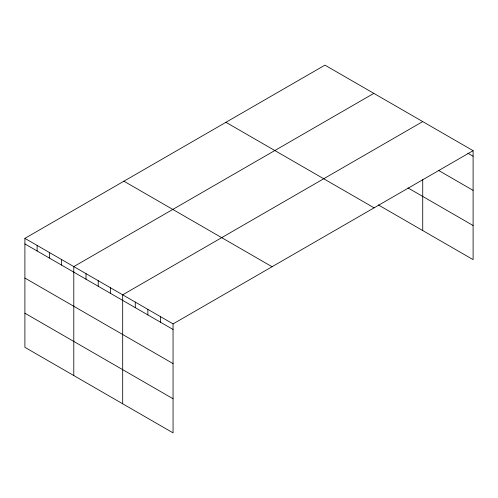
<?xml version="1.0" encoding="UTF-8"?>
<svg xmlns="http://www.w3.org/2000/svg" width="498" height="498" viewBox="0 0 498 498"><rect width="100%" height="100%" fill="white"/><g stroke="black" fill="none" stroke-linecap="round" stroke-linejoin="round"><path stroke-width="0.75" d="M378.337 204.921L473.1 259.632L473.1 150.676L324.945 65.138L24.9 238.368L24.9 347.324L173.055 432.862L173.055 323.905L24.9 238.368M373.836 93.369L73.791 266.598L73.791 375.548M422.727 121.593L122.682 294.822L122.682 403.778M173.055 323.905L473.1 150.676M467.796 153.179L473.1 156.241M438.632 170.459L473.1 190.361M407.93 187.889L473.1 225.513M225.93 122.303L374.085 207.84M123.915 181.204L272.07 266.741M24.9 243.933L173.055 329.464M24.9 278.052L173.055 363.59M24.9 313.205L173.055 398.742M422.727 179.616L422.727 230.549M160.462 316.635L160.462 322.2M147.869 309.364L147.869 314.929M135.275 302.093L135.275 307.658M110.463 287.763L110.463 293.328M98.237 280.71L98.237 286.269M86.017 273.651L86.017 279.216M61.571 259.539L61.571 265.098M49.346 252.48L49.346 258.045M37.126 245.427L37.126 250.986"/></g></svg>
